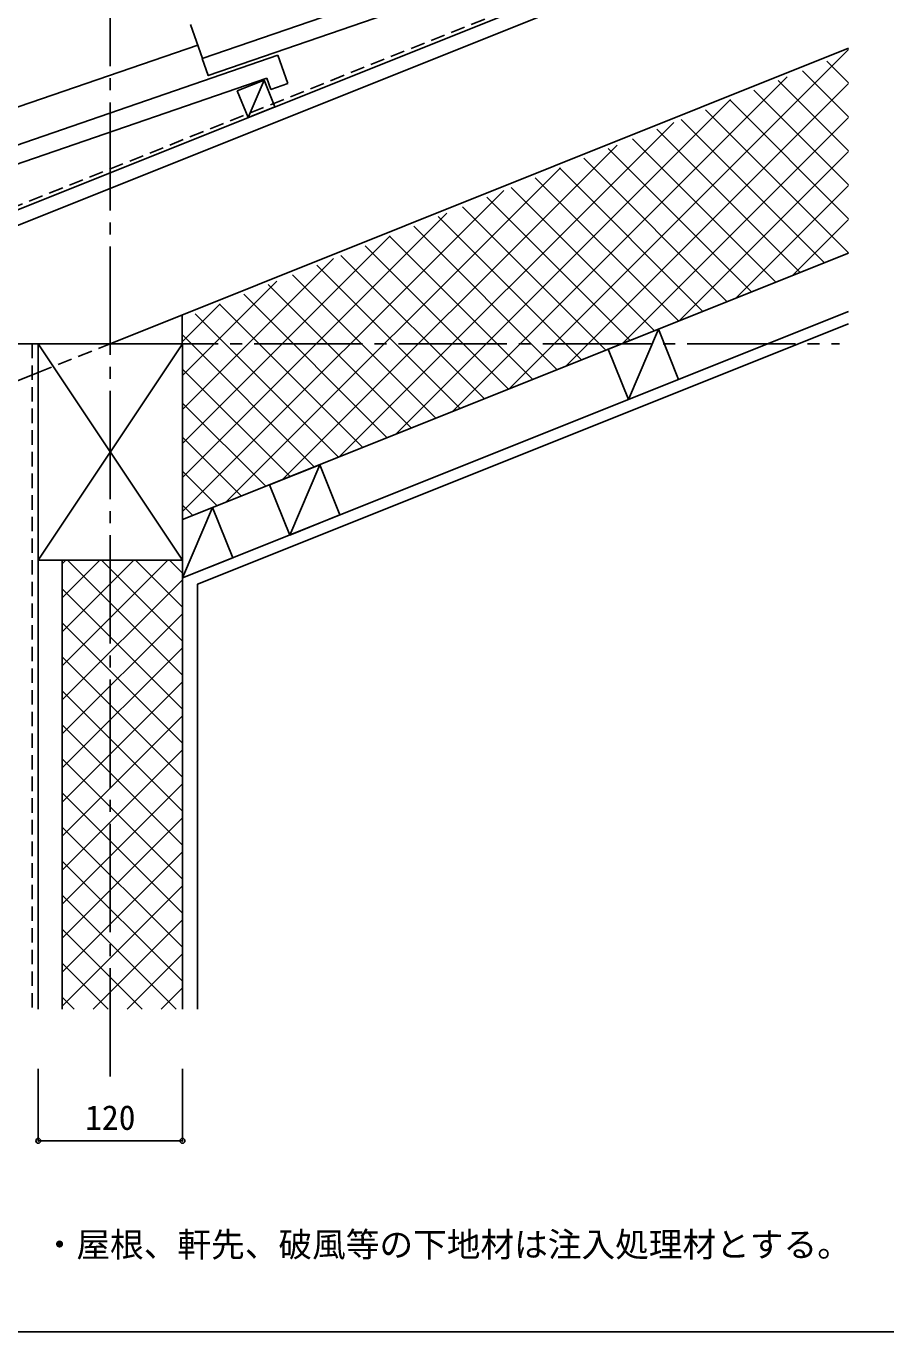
# Model space of a CAD drawing. Units: millimetres, scale not verified. Extents: x -4850 to 5514, y -1779 to 1970.
# Drawn here: x -915 to -200, y 163 to 1249 of the extents above; entities that cross this region are included whole.
import ezdxf
from ezdxf.enums import TextEntityAlignment as Align

# ---------------------------------------------------------------- set-up
doc = ezdxf.new("R2010")
doc.units = ezdxf.units.MM
doc.header["$LTSCALE"] = 10
doc.header["$PDMODE"] = 32
doc.header["$PDSIZE"] = 4
doc.linetypes.add('CHAIN2', pattern=[12, 9, -1, 1, -1])
doc.linetypes.add('DASHED1', pattern=[1.8, 1.2, -0.6])
doc.layers.add('0-0_データ 001', color=3, linetype='Continuous')
doc.layers.add('0-2_データ 003', color=5, linetype='Continuous')
doc.styles.add('ＭＳ ゴシック', font='')
doc.styles.get('ＭＳ ゴシック').set_extended_font_data('MS Gothic')

msp = doc.modelspace()

# ---------------------------------------------------------------- linework, layer by layer
at = {"layer": '0-0_データ 001', "color": 1, "linetype": 'CHAIN2'}
for p, q in [((-844.67, 375.46), (-844.67, 1422.66)), ((-2164.94, 984.77), (-238.14, 984.77))]:
    msp.add_line(p, q, dxfattribs=at)
at = {"layer": '0-0_データ 001', "color": 5, "linetype": 'DASHED1'}
for p, q in [((-1714.31, 782.32), (-233.68, 1374.57)), ((-909.67, 984.77), (-909.67, 431.53)), ((-904.67, 960.77), (-844.67, 984.77))]:
    msp.add_line(p, q, dxfattribs=at)
at = {"layer": '0-0_データ 001'}
for p, q in [((-1710.41, 780.64), (-233.68, 1371.33)), ((-768.14, 1221.84), (-367.24, 1359.89)), ((-1705.95, 769.5), (-238.14, 1356.63)), ((-1106.1, 1086.66), (-705.2, 1224.7)), ((-705.2, 1224.7), (-697.06, 1201.06)), ((-714.5, 1205.63), (-711.25, 1196.18)), ((-711.25, 1196.18), (-697.06, 1201.06)), ((-784.67, 790), (-230.64, 1011.62))]:
    msp.add_line(p, q, dxfattribs=at)
at = {"layer": '0-0_データ 001', "color": 4}
for p, q in [((-777.83, 1250.21), (-768.11, 1221.83)), ((-1115.81, 1115.16), (-771.84, 1232.91)), ((-904.67, 804.77), (-904.67, 431.53)), ((-904.6, 321.91), (-904.6, 381.91)), ((-784.6, 321.91), (-784.6, 381.91)), ((-904.6, 321.91), (-784.6, 321.91))]:
    msp.add_line(p, q, dxfattribs=at)
at = {"layer": '0-0_データ 001', "color": 5}
for p, q in [((-844.67, 984.77), (-230.64, 1230.38)), ((-512.91, 947.17), (-230.64, 1229.44)), ((-248.76, 1219.78), (-230.64, 1201.66)), ((-560.05, 928.32), (-281.81, 1206.55)), ((-268.96, 1211.69), (-230.64, 1173.37)), ((-716.74, 1203.96), (-730.11, 1172.76)), ((-465.77, 966.03), (-230.64, 1201.16)), ((-309.37, 1195.53), (-230.64, 1116.8)), ((-289.16, 1203.61), (-230.64, 1145.09)), ((-607.19, 909.46), (-328.95, 1187.7)), ((-329.57, 1187.45), (-230.64, 1088.52)), ((-418.63, 984.89), (-230.64, 1172.87)), ((-349.77, 1179.37), (-230.64, 1060.24)), ((-654.33, 890.61), (-376.09, 1168.84)), ((-390.18, 1163.21), (-270.94, 1043.96)), ((-369.97, 1171.29), (-250.73, 1052.04)), ((-410.38, 1155.13), (-291.14, 1035.88)), ((-701.47, 871.75), (-423.24, 1149.98)), ((-430.58, 1147.04), (-311.34, 1027.8)), ((-371.49, 1003.74), (-230.64, 1144.59)), ((-748.61, 852.89), (-470.38, 1131.13)), ((-470.99, 1130.88), (-351.75, 1011.64)), ((-450.79, 1138.96), (-331.54, 1019.72)), ((-491.19, 1122.8), (-371.95, 1003.56)), ((-784.67, 845.11), (-517.52, 1112.27)), ((-511.4, 1114.72), (-392.15, 995.48)), ((-324.35, 1022.6), (-230.64, 1116.31)), ((-551.8, 1098.56), (-432.56, 979.31)), ((-531.6, 1106.64), (-412.36, 987.4)), ((-784.67, 873.4), (-564.66, 1093.42)), ((-572.01, 1090.48), (-452.76, 971.23)), ((-277.2, 1041.46), (-230.64, 1088.02)), ((-592.21, 1082.39), (-472.97, 963.15)), ((-784.67, 901.68), (-611.8, 1074.56)), ((-632.61, 1066.23), (-513.37, 946.99)), ((-612.41, 1074.31), (-493.17, 955.07)), ((-784.67, 838.47), (-230.64, 1060.08)), ((-784.67, 929.97), (-658.94, 1055.7)), ((-652.82, 1058.15), (-533.57, 938.91)), ((-673.02, 1050.07), (-553.78, 930.83)), ((-784.67, 958.25), (-706.08, 1036.85)), ((-713.43, 1033.91), (-594.18, 914.66)), ((-693.22, 1041.99), (-573.98, 922.75)), ((-733.63, 1025.83), (-614.39, 906.58)), ((-784.67, 986.54), (-753.22, 1017.99)), ((-753.83, 1017.74), (-634.59, 898.5)), ((-784.81, 984.78), (-784.81, 1008.52)), ((-774.04, 1009.66), (-654.79, 890.42)), ((-784.67, 992.02), (-675, 882.34)), ((-430.51, 980.13), (-388.73, 996.84)), ((-413.8, 938.35), (-388.73, 996.84)), ((-904.67, 804.77), (-784.67, 984.77)), ((-904.67, 984.77), (-784.67, 804.77)), ((-784.67, 984.77), (-784.67, 804.77)), ((-784.67, 963.73), (-695.2, 874.26)), ((-904.67, 941.57), (-904.67, 896.57)), ((-784.67, 935.45), (-715.4, 866.18)), ((-784.67, 907.16), (-735.61, 858.1)), ((-712.15, 867.48), (-670.37, 884.19)), ((-695.44, 825.7), (-670.37, 884.19)), ((-784.67, 878.88), (-755.81, 850.01)), ((-784.67, 850.59), (-776.01, 841.93)), ((-784.67, 790), (-759.6, 848.5)), ((-784.67, 838.47), (-759.6, 848.5)), ((-784.67, 790), (-784.67, 838.47)), ((-784.67, 804.77), (-904.67, 804.77)), ((-884.67, 431.53), (-884.67, 804.77)), ((-884.67, 716.83), (-796.73, 804.77)), ((-884.67, 745.11), (-825.02, 804.77)), ((-884.67, 773.4), (-853.3, 804.77)), ((-884.67, 801.68), (-881.59, 804.77)), ((-784.67, 804.77), (-884.67, 804.77)), ((-880.27, 804.77), (-784.67, 709.17)), ((-851.99, 804.77), (-784.67, 737.46)), ((-823.7, 804.77), (-784.67, 765.74)), ((-795.42, 804.77), (-784.67, 794.03)), ((-784.67, 804.77), (-784.67, 431.53)), ((-784.67, 431.53), (-784.67, 804.77)), ((-884.67, 688.55), (-784.67, 788.55)), ((-884.67, 780.89), (-784.67, 680.89)), ((-884.67, 660.26), (-784.67, 760.26)), ((-884.67, 752.61), (-784.67, 652.61)), ((-884.67, 631.98), (-784.67, 731.98)), ((-884.67, 724.32), (-784.67, 624.32)), ((-884.67, 603.69), (-784.67, 703.69)), ((-884.67, 696.04), (-784.67, 596.04)), ((-884.67, 575.41), (-784.67, 675.41)), ((-884.67, 667.75), (-784.67, 567.75)), ((-884.67, 547.12), (-784.67, 647.12)), ((-884.67, 639.47), (-784.67, 539.47)), ((-884.67, 518.84), (-784.67, 618.84)), ((-884.67, 611.18), (-784.67, 511.18)), ((-884.67, 490.56), (-784.67, 590.56)), ((-884.67, 582.9), (-784.67, 482.9)), ((-884.67, 462.27), (-784.67, 562.27)), ((-884.67, 554.62), (-784.67, 454.62)), ((-884.67, 433.99), (-784.67, 533.99)), ((-884.67, 526.33), (-789.87, 431.53)), ((-858.85, 431.53), (-784.67, 505.7)), ((-884.67, 498.05), (-818.15, 431.53)), ((-884.67, 469.76), (-846.44, 431.53)), ((-830.56, 431.53), (-784.67, 477.42)), ((-802.28, 431.53), (-784.67, 449.13)), ((-884.67, 441.48), (-874.72, 431.53))]:
    msp.add_line(p, q, dxfattribs=at)
at = {"layer": '0-0_データ 001', "color": 7}
for p, q in [((-716.74, 1203.96), (-739.02, 1195.05)), ((-739.02, 1195.05), (-730.11, 1172.76)), ((-707.82, 1181.68), (-716.74, 1203.96)), ((-730.11, 1172.76), (-707.82, 1181.68)), ((-1600.11, 682.6), (-904.67, 960.77))]:
    msp.add_line(p, q, dxfattribs=at)
at = {"layer": '0-0_データ 001'}
for points in [[(-768.14, 1221.84), (-763.25, 1207.66), (-376.54, 1340.82)], [(-1106.1, 1086.66), (-1101.22, 1072.48), (-714.5, 1205.63)], [(-772.17, 431.53), (-772.17, 784.77), (-230.64, 1001.38)]]:
    msp.add_lwpolyline(points, dxfattribs=at)
at = {"layer": '0-0_データ 001', "color": 7}
for points in [[(-388.73, 996.84), (-372.02, 955.06), (-413.8, 938.35), (-430.51, 980.13)], [(-670.37, 884.19), (-653.66, 842.41), (-695.44, 825.7), (-712.15, 867.48)], [(-759.6, 848.5), (-742.89, 806.71), (-784.67, 790)]]:
    msp.add_lwpolyline(points, dxfattribs=at)
at = {"layer": '0-0_データ 001', "color": 5}
msp.add_lwpolyline([(-904.67, 804.77), (-904.67, 984.77), (-784.67, 984.77)], dxfattribs=at)
at = {"layer": '0-0_データ 001', "color": 4}
for p in [(-904.6, 321.91), (-784.6, 321.91)]:
    msp.add_point(p, dxfattribs=at)
at = {"layer": '0-2_データ 003', "color": 7}
msp.add_line((2770, 163.09), (-2670, 163.09), dxfattribs=at)

# ---------------------------------------------------------------- texts
at = {"layer": '0-0_データ 001', "color": 7, "style": 'ＭＳ ゴシック'}
for s, p in [('120', (-865.6, 324.91)), ('・屋根、軒先、破風等の下地材は注入処理材とする。', (-900.86, 219.33))]:
    msp.add_text(s, height=20.53, dxfattribs=at).set_placement(p, align=Align.BOTTOM_LEFT)

doc.saveas('drawing.dxf')
